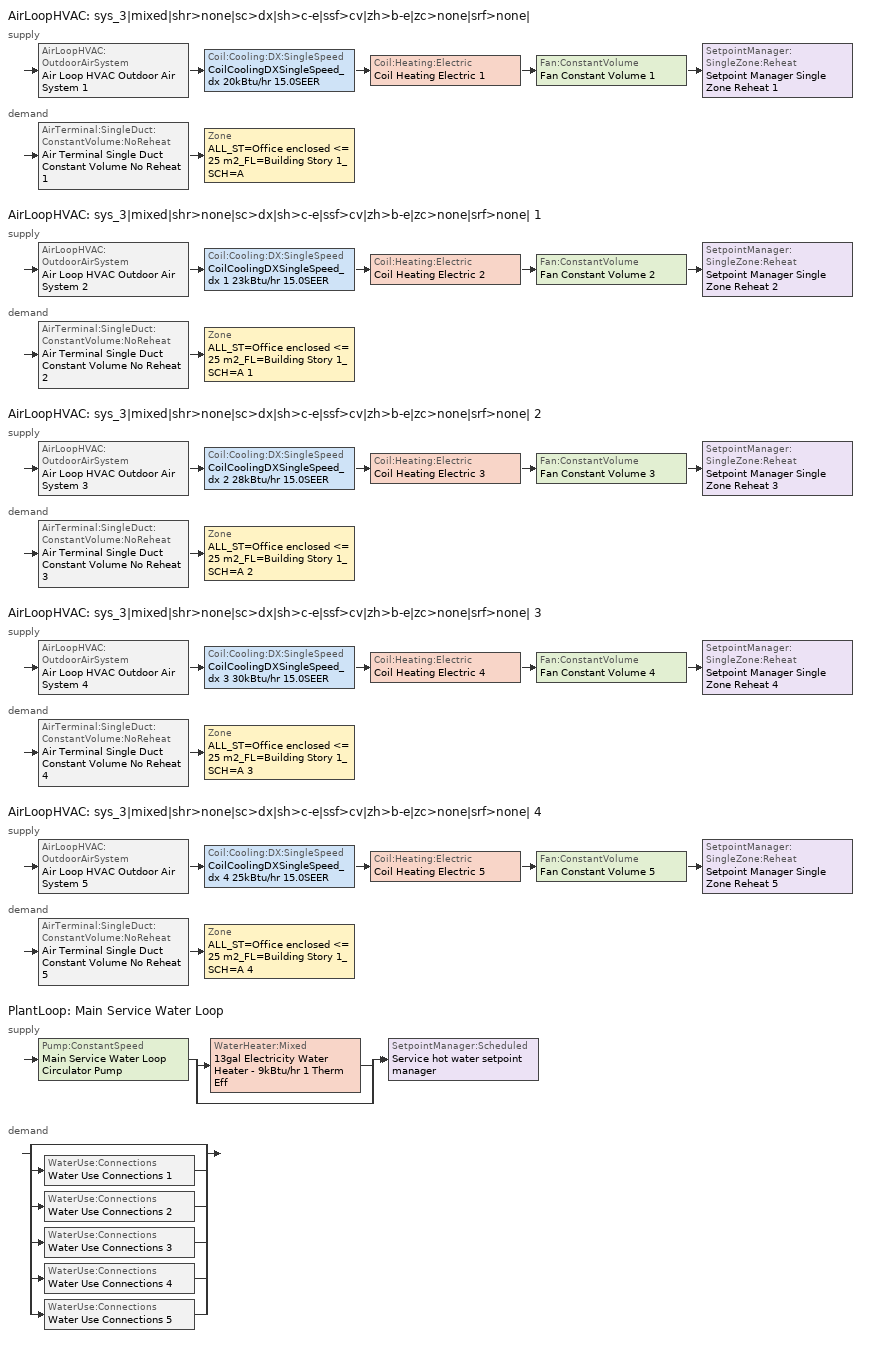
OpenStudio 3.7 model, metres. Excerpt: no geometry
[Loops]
AirLoopHVAC 'sys_3|mixed|shr>none|sc>dx|sh>c-e|ssf>cv|zh>b-e|zc>none|srf>none|'
 supply: AirLoopHVAC:OutdoorAirSystem 'Air Loop HVAC Outdoor Air System 1' > Coil:Cooling:DX:SingleSpeed 'CoilCoolingDXSingleSpeed_dx 20kBtu/hr 15.0SEER' > Coil:Heating:Electric 'Coil Heating Electric 1' > Fan:ConstantVolume 'Fan Constant Volume 1' > SetpointManager:SingleZone:Reheat 'Setpoint Manager Single Zone Reheat 1'
 demand: AirTerminal:SingleDuct:ConstantVolume:NoReheat 'Air Terminal Single Duct Constant Volume No Reheat 1' > Zone 'ALL_ST=Office enclosed <= 25 m2_FL=Building Story 1_SCH=A'
AirLoopHVAC 'sys_3|mixed|shr>none|sc>dx|sh>c-e|ssf>cv|zh>b-e|zc>none|srf>none| 1'
 supply: AirLoopHVAC:OutdoorAirSystem 'Air Loop HVAC Outdoor Air System 2' > Coil:Cooling:DX:SingleSpeed 'CoilCoolingDXSingleSpeed_dx 1 23kBtu/hr 15.0SEER' > Coil:Heating:Electric 'Coil Heating Electric 2' > Fan:ConstantVolume 'Fan Constant Volume 2' > SetpointManager:SingleZone:Reheat 'Setpoint Manager Single Zone Reheat 2'
 demand: AirTerminal:SingleDuct:ConstantVolume:NoReheat 'Air Terminal Single Duct Constant Volume No Reheat 2' > Zone 'ALL_ST=Office enclosed <= 25 m2_FL=Building Story 1_SCH=A 1'
AirLoopHVAC 'sys_3|mixed|shr>none|sc>dx|sh>c-e|ssf>cv|zh>b-e|zc>none|srf>none| 2'
 supply: AirLoopHVAC:OutdoorAirSystem 'Air Loop HVAC Outdoor Air System 3' > Coil:Cooling:DX:SingleSpeed 'CoilCoolingDXSingleSpeed_dx 2 28kBtu/hr 15.0SEER' > Coil:Heating:Electric 'Coil Heating Electric 3' > Fan:ConstantVolume 'Fan Constant Volume 3' > SetpointManager:SingleZone:Reheat 'Setpoint Manager Single Zone Reheat 3'
 demand: AirTerminal:SingleDuct:ConstantVolume:NoReheat 'Air Terminal Single Duct Constant Volume No Reheat 3' > Zone 'ALL_ST=Office enclosed <= 25 m2_FL=Building Story 1_SCH=A 2'
AirLoopHVAC 'sys_3|mixed|shr>none|sc>dx|sh>c-e|ssf>cv|zh>b-e|zc>none|srf>none| 3'
 supply: AirLoopHVAC:OutdoorAirSystem 'Air Loop HVAC Outdoor Air System 4' > Coil:Cooling:DX:SingleSpeed 'CoilCoolingDXSingleSpeed_dx 3 30kBtu/hr 15.0SEER' > Coil:Heating:Electric 'Coil Heating Electric 4' > Fan:ConstantVolume 'Fan Constant Volume 4' > SetpointManager:SingleZone:Reheat 'Setpoint Manager Single Zone Reheat 4'
 demand: AirTerminal:SingleDuct:ConstantVolume:NoReheat 'Air Terminal Single Duct Constant Volume No Reheat 4' > Zone 'ALL_ST=Office enclosed <= 25 m2_FL=Building Story 1_SCH=A 3'
AirLoopHVAC 'sys_3|mixed|shr>none|sc>dx|sh>c-e|ssf>cv|zh>b-e|zc>none|srf>none| 4'
 supply: AirLoopHVAC:OutdoorAirSystem 'Air Loop HVAC Outdoor Air System 5' > Coil:Cooling:DX:SingleSpeed 'CoilCoolingDXSingleSpeed_dx 4 25kBtu/hr 15.0SEER' > Coil:Heating:Electric 'Coil Heating Electric 5' > Fan:ConstantVolume 'Fan Constant Volume 5' > SetpointManager:SingleZone:Reheat 'Setpoint Manager Single Zone Reheat 5'
 demand: AirTerminal:SingleDuct:ConstantVolume:NoReheat 'Air Terminal Single Duct Constant Volume No Reheat 5' > Zone 'ALL_ST=Office enclosed <= 25 m2_FL=Building Story 1_SCH=A 4'
PlantLoop 'Main Service Water Loop'
 supply: Pump:ConstantSpeed 'Main Service Water Loop Circulator Pump' > split
  | WaterHeater:Mixed '13gal Electricity Water Heater - 9kBtu/hr 1 Therm Eff'
  | bypass
  join > SetpointManager:Scheduled 'Service hot water setpoint manager'
 demand: split
  | bypass
  | WaterUse:Connections 'Water Use Connections 1'
  | WaterUse:Connections 'Water Use Connections 2'
  | WaterUse:Connections 'Water Use Connections 3'
  | WaterUse:Connections 'Water Use Connections 4'
  | WaterUse:Connections 'Water Use Connections 5'
[Sizing:Zone] Zone Cooling Design Supply Air Temperature Input Method=TemperatureDifference; Zone Cooling Design Supply Air Temperature {C}=14; Zone Cooling Design Supply Air Temperature Difference {deltaC}=11; Zone Heating Design Supply Air Temperature Input Method=TemperatureDifference; Zone Heating Design Supply Air Temperature {C}=40; Zone Heating Design Supply Air Temperature Difference {deltaC}=21; Zone Cooling Design Supply Air Humidity Ratio {kg-H2O/kg-air}=0.0085; Zone Heating Design Supply Air Humidity Ratio {kg-H2O/kg-air}=0.008; Zone Heating Sizing Factor=1.3; Zone Cooling Sizing Factor=1.1; Cooling Design Air Flow Method=DesignDay; Heating Design Air Flow Method=DesignDay; Account for Dedicated Outdoor Air System=No; Dedicated Outdoor Air System Control Strategy=NeutralSupplyAir; Dedicated Outdoor Air Low Setpoint Temperature for Design {C}=autosize; Dedicated Outdoor Air High Setpoint Temperature for Design {C}=autosize; Zone Load Sizing Method=Sensible Load Only No Latent Load; Zone Latent Cooling Design Supply Air Humidity Ratio Input Method=HumidityRatioDifference; Zone Cooling Design Supply Air Humidity Ratio Difference {kgWater/kgDryAir}=0.005; Zone Latent Heating Design Supply Air Humidity Ratio Input Method=HumidityRatioDifference; Zone Humidification Design Supply Air Humidity Ratio Difference {kgWater/kgDryAir}=0.005
ALL_ST=Office enclosed <= 25 m2_FL=Building Story 1_SCH=A; ALL_ST=Office enclosed <= 25 m2_FL=Building Story 1_SCH=A 1; ALL_ST=Office enclosed <= 25 m2_FL=Building Story 1_SCH=A 2; ALL_ST=Office enclosed <= 25 m2_FL=Building Story 1_SCH=A 3; ALL_ST=Office enclosed <= 25 m2_FL=Building Story 1_SCH=A 4
[Zone equipment]
ALL_ST=Office enclosed <= 25 m2_FL=Building Story 1_SCH=A: Zone HVAC Baseboard Convective Electric 1, Air Terminal Single Duct Constant Volume No Reheat 1
ALL_ST=Office enclosed <= 25 m2_FL=Building Story 1_SCH=A 1: Zone HVAC Baseboard Convective Electric 2, Air Terminal Single Duct Constant Volume No Reheat 2
ALL_ST=Office enclosed <= 25 m2_FL=Building Story 1_SCH=A 2: Zone HVAC Baseboard Convective Electric 3, Air Terminal Single Duct Constant Volume No Reheat 3
ALL_ST=Office enclosed <= 25 m2_FL=Building Story 1_SCH=A 3: Zone HVAC Baseboard Convective Electric 4, Air Terminal Single Duct Constant Volume No Reheat 4
ALL_ST=Office enclosed <= 25 m2_FL=Building Story 1_SCH=A 4: Zone HVAC Baseboard Convective Electric 5, Air Terminal Single Duct Constant Volume No Reheat 5
[AirLoopHVAC] Design Supply Air Flow Rate {m3/s}=autosize; Design Return Air Flow Fraction of Supply Air Flow=1
Name | Availability Schedule
sys_3|mixed|shr>none|sc>dx|sh>c-e|ssf>cv|zh>b-e|zc>none|srf>none| | sys_3|mixed|shr>none|sc>dx|sh>c-e|ssf>cv|zh>b-e|zc>none|srf>none| Occ Sch
sys_3|mixed|shr>none|sc>dx|sh>c-e|ssf>cv|zh>b-e|zc>none|srf>none| 1 | sys_3|mixed|shr>none|sc>dx|sh>c-e|ssf>cv|zh>b-e|zc>none|srf>none| 1 Occ Sch
sys_3|mixed|shr>none|sc>dx|sh>c-e|ssf>cv|zh>b-e|zc>none|srf>none| 2 | sys_3|mixed|shr>none|sc>dx|sh>c-e|ssf>cv|zh>b-e|zc>none|srf>none| 2 Occ Sch
sys_3|mixed|shr>none|sc>dx|sh>c-e|ssf>cv|zh>b-e|zc>none|srf>none| 3 | sys_3|mixed|shr>none|sc>dx|sh>c-e|ssf>cv|zh>b-e|zc>none|srf>none| 3 Occ Sch
sys_3|mixed|shr>none|sc>dx|sh>c-e|ssf>cv|zh>b-e|zc>none|srf>none| 4 | sys_3|mixed|shr>none|sc>dx|sh>c-e|ssf>cv|zh>b-e|zc>none|srf>none| 4 Occ Sch
[Sizing:System] Type of Load to Size On=Sensible; Design Outdoor Air Flow Rate {m3/s}=Autosize; Central Heating Maximum System Air Flow Ratio=1; Preheat Design Temperature {C}=7; Preheat Design Humidity Ratio {kg-H2O/kg-Air}=0.008; Precool Design Temperature {C}=13; Precool Design Humidity Ratio {kg-H2O/kg-Air}=0.008; Central Cooling Design Supply Air Temperature {C}=13; Central Heating Design Supply Air Temperature {C}=43; Sizing Option=NonCoincident; 100% Outdoor Air in Cooling=No; 100% Outdoor Air in Heating=No; Central Cooling Design Supply Air Humidity Ratio {kg-H2O/kg-Air}=0.0085; Central Heating Design Supply Air Humidity Ratio {kg-H2O/kg-Air}=0.008; Cooling Design Air Flow Method=DesignDay; Cooling Design Air Flow Rate {m3/s}=0; Heating Design Air Flow Method=DesignDay; Heating Design Air Flow Rate {m3/s}=0; System Outdoor Air Method=ZoneSum; Zone Maximum Outdoor Air Fraction=1; Cooling Supply Air Flow Rate Per Floor Area {m3/s-m2}=0.00996765; Cooling Fraction of Autosized Cooling Supply Air Flow Rate=1; Cooling Supply Air Flow Rate Per Unit Cooling Capacity {m3/s-W}=3.94755e-05; Heating Supply Air Flow Rate Per Floor Area {m3/s-m2}=0.00996765; Heating Fraction of Autosized Heating Supply Air Flow Rate=1; Heating Fraction of Autosized Cooling Supply Air Flow Rate=1; Heating Supply Air Flow Rate Per Unit Heating Capacity {m3/s-W}=3.15882e-05; Cooling Design Capacity Method=CoolingDesignCapacity; Cooling Design Capacity {W}=autosize; Cooling Design Capacity Per Floor Area {W/m2}=234.7; Fraction of Autosized Cooling Design Capacity=1; Heating Design Capacity Method=HeatingDesignCapacity; Heating Design Capacity {W}=autosize; Heating Design Capacity Per Floor Area {W/m2}=157; Fraction of Autosized Heating Design Capacity=1; Central Cooling Capacity Control Method=OnOff; Occupant Diversity=autosize
sys_3|mixed|shr>none|sc>dx|sh>c-e|ssf>cv|zh>b-e|zc>none|srf>none|; sys_3|mixed|shr>none|sc>dx|sh>c-e|ssf>cv|zh>b-e|zc>none|srf>none| 1; sys_3|mixed|shr>none|sc>dx|sh>c-e|ssf>cv|zh>b-e|zc>none|srf>none| 2; sys_3|mixed|shr>none|sc>dx|sh>c-e|ssf>cv|zh>b-e|zc>none|srf>none| 3; sys_3|mixed|shr>none|sc>dx|sh>c-e|ssf>cv|zh>b-e|zc>none|srf>none| 4
[Fan:ConstantVolume] Availability Schedule=Always On Discrete; Fan Total Efficiency=0.39975; Pressure Rise {Pa}=640; Maximum Flow Rate {m3/s}=AutoSize; Motor Efficiency=0.615
Fan Constant Volume 1; Fan Constant Volume 2; Fan Constant Volume 3; Fan Constant Volume 4; Fan Constant Volume 5
[Coil:Cooling:DX:SingleSpeed] Availability Schedule=Always On Discrete; Rated Total Cooling Capacity {W}=autosize; Rated Sensible Heat Ratio=autosize; Rated COP {W/W}=3.984; Rated Air Flow Rate {m3/s}=autosize; Rated Evaporator Fan Power Per Volume Flow Rate 2017 {W/(m3/s)}=773.3; Rated Evaporator Fan Power Per Volume Flow Rate 2023 {W/(m3/s)}=934.4; Total Cooling Capacity Function of Temperature Curve=DXCOOL-NECB2011-REF-CAPFT; Total Cooling Capacity Function of Flow Fraction Curve=DXCOOL-NECB2011-REF-CAPFFLOW; Energy Input Ratio Function of Temperature Curve=DXCOOL-NECB2011-REF-COOLEIRFT; Energy Input Ratio Function of Flow Fraction Curve=DXCOOL-NECB2011-REF-COOLEIRFFLOW; Part Load Fraction Correlation Curve=DXCOOL-NECB2011-REF-COOLPLFFPLR; Minimum Outdoor Dry-Bulb Temperature for Compressor Operation {C}=-25; Nominal Time for Condensate Removal to Begin {s}=0; Ratio of Initial Moisture Evaporation Rate and Steady State Latent Capacity=0; Maximum Cycling Rate {cycles/hr}=0; Latent Capacity Time Constant {s}=0; Condenser Type=AirCooled; Evaporative Condenser Effectiveness=0.9; Evaporative Condenser Air Flow Rate {m3/s}=autosize; Evaporative Condenser Pump Rated Power Consumption {W}=autosize; Crankcase Heater Capacity {W}=0; Maximum Outdoor Dry-Bulb Temperature for Crankcase Heater Operation {C}=10; Basin Heater Capacity {W/K}=0; Basin Heater Setpoint Temperature {C}=2
CoilCoolingDXSingleSpeed_dx 20kBtu/hr 15.0SEER; CoilCoolingDXSingleSpeed_dx 1 23kBtu/hr 15.0SEER; CoilCoolingDXSingleSpeed_dx 2 28kBtu/hr 15.0SEER; CoilCoolingDXSingleSpeed_dx 3 30kBtu/hr 15.0SEER; CoilCoolingDXSingleSpeed_dx 4 25kBtu/hr 15.0SEER
[Coil:Heating:Electric] Availability Schedule=Always On Discrete
Coil Heating Electric 1; Coil Heating Electric 2; Coil Heating Electric 3; Coil Heating Electric 4; Coil Heating Electric 5
[Controller:OutdoorAir] Minimum Outdoor Air Flow Rate {m3/s}=autosize; Maximum Outdoor Air Flow Rate {m3/s}=Autosize; Economizer Control Type=NoEconomizer; Economizer Control Action Type=ModulateFlow; Economizer Maximum Limit Dry-Bulb Temperature {C}=28; Economizer Maximum Limit Enthalpy {J/kg}=64000; Economizer Minimum Limit Dry-Bulb Temperature {C}=-100; Lockout Type=NoLockout; Minimum Limit Type=FixedMinimum; High Humidity Control=No; Heat Recovery Bypass Control Type=BypassWhenOAFlowGreaterThanMinimum; Economizer Operation Staging=InterlockedWithMechanicalCooling
Name | Minimum Outdoor Air Schedule | Controller Mechanical Ventilation
Controller Outdoor Air 1 | sys_3|mixed|shr>none|sc>dx|sh>c-e|ssf>cv|zh>b-e|zc>none|srf>none| Occ Sch | Controller Mechanical Ventilation 1
Controller Outdoor Air 2 | sys_3|mixed|shr>none|sc>dx|sh>c-e|ssf>cv|zh>b-e|zc>none|srf>none| 1 Occ Sch | Controller Mechanical Ventilation 2
Controller Outdoor Air 3 | sys_3|mixed|shr>none|sc>dx|sh>c-e|ssf>cv|zh>b-e|zc>none|srf>none| 2 Occ Sch | Controller Mechanical Ventilation 3
Controller Outdoor Air 4 | sys_3|mixed|shr>none|sc>dx|sh>c-e|ssf>cv|zh>b-e|zc>none|srf>none| 3 Occ Sch | Controller Mechanical Ventilation 4
Controller Outdoor Air 5 | sys_3|mixed|shr>none|sc>dx|sh>c-e|ssf>cv|zh>b-e|zc>none|srf>none| 4 Occ Sch | Controller Mechanical Ventilation 5
[Controller:MechanicalVentilation] Availability Schedule=Always On Discrete; System Outdoor Air Method=ZoneSum
Controller Mechanical Ventilation 1; Controller Mechanical Ventilation 2; Controller Mechanical Ventilation 3; Controller Mechanical Ventilation 4; Controller Mechanical Ventilation 5
[AirLoopHVAC:OutdoorAirSystem]
Name | Controller
Air Loop HVAC Outdoor Air System 1 | Controller Outdoor Air 1
Air Loop HVAC Outdoor Air System 2 | Controller Outdoor Air 2
Air Loop HVAC Outdoor Air System 3 | Controller Outdoor Air 3
Air Loop HVAC Outdoor Air System 4 | Controller Outdoor Air 4
Air Loop HVAC Outdoor Air System 5 | Controller Outdoor Air 5
[SetpointManager:SingleZone:Reheat] Minimum Supply Air Temperature {C}=13; Maximum Supply Air Temperature {C}=43
Name | Control Zone | Setpoint Node or NodeList
Setpoint Manager Single Zone Reheat 1 | ALL_ST=Office enclosed <= 25 m2_FL=Building Story 1_SCH=A | sys_3|mixed|shr>none|sc>dx|sh>c-e|ssf>cv|zh>b-e|zc>none|srf>none| Supply Outlet Node
Setpoint Manager Single Zone Reheat 2 | ALL_ST=Office enclosed <= 25 m2_FL=Building Story 1_SCH=A 1 | sys_3|mixed|shr>none|sc>dx|sh>c-e|ssf>cv|zh>b-e|zc>none|srf>none| 1 Supply Outlet Node
Setpoint Manager Single Zone Reheat 3 | ALL_ST=Office enclosed <= 25 m2_FL=Building Story 1_SCH=A 2 | sys_3|mixed|shr>none|sc>dx|sh>c-e|ssf>cv|zh>b-e|zc>none|srf>none| 2 Supply Outlet Node
Setpoint Manager Single Zone Reheat 4 | ALL_ST=Office enclosed <= 25 m2_FL=Building Story 1_SCH=A 3 | sys_3|mixed|shr>none|sc>dx|sh>c-e|ssf>cv|zh>b-e|zc>none|srf>none| 3 Supply Outlet Node
Setpoint Manager Single Zone Reheat 5 | ALL_ST=Office enclosed <= 25 m2_FL=Building Story 1_SCH=A 4 | sys_3|mixed|shr>none|sc>dx|sh>c-e|ssf>cv|zh>b-e|zc>none|srf>none| 4 Supply Outlet Node
[ZoneHVAC:Baseboard:Convective:Electric] Availability Schedule=Always On Discrete; Nominal Capacity {W}=autosize; Efficiency=1
Zone HVAC Baseboard Convective Electric 1; Zone HVAC Baseboard Convective Electric 2; Zone HVAC Baseboard Convective Electric 3; Zone HVAC Baseboard Convective Electric 4; Zone HVAC Baseboard Convective Electric 5
[AirTerminal:SingleDuct:ConstantVolume:NoReheat] Availability Schedule=Always On Discrete; Maximum Air Flow Rate {m3/s}=AutoSize
Air Terminal Single Duct Constant Volume No Reheat 1; Air Terminal Single Duct Constant Volume No Reheat 2; Air Terminal Single Duct Constant Volume No Reheat 3; Air Terminal Single Duct Constant Volume No Reheat 4; Air Terminal Single Duct Constant Volume No Reheat 5
[PlantLoop]
Main Service Water Loop: Glycol Concentration=0; Maximum Loop Temperature {C}=60; Minimum Loop Temperature {C}=10; Plant Loop Volume {m3}=Autocalculate; Load Distribution Scheme=Optimal
[Sizing:Plant]
Main Service Water Loop: Loop Type=Heating; Design Loop Exit Temperature {C}=60; Loop Design Temperature Difference {deltaC}=5; Sizing Option=NonCoincident; Zone Timesteps in Averaging Window=1; Coincident Sizing Factor Mode=None
[SetpointManager:Scheduled]
Service hot water setpoint manager: Control Variable=Temperature; Schedule=Service Water Loop Temp - 140F; Setpoint Node or NodeList=Main Service Water Loop Supply Outlet Node
[Pump:ConstantSpeed]
Main Service Water Loop Circulator Pump: Rated Flow Rate {m3/s}=autosize; Rated Pump Head {Pa}=683667; Rated Power Consumption {W}=autosize; Motor Efficiency=0.7; Fraction of Motor Inefficiencies to Fluid Stream=0; Pump Control Type=Intermittent; Design Power Sizing Method=PowerPerFlowPerPressure; Design Electric Power per Unit Flow Rate {W/(m3/s)}=348701.1; Design Shaft Power per Unit Flow Rate per Unit Head {W-s/m3-Pa}=1.28205
[WaterHeater:Mixed]
13gal Electricity Water Heater - 9kBtu/hr 1 Therm Eff: Tank Volume {m3}=0.0483791; Setpoint Temperature Schedule=Service Water Loop Temp - 140F; Deadband Temperature Difference {deltaC}=2; Maximum Temperature Limit {C}=60; Heater Control Type=Cycle; Heater Maximum Capacity {W}=2527.81; Heater Fuel Type=Electricity; Heater Thermal Efficiency=1; Off Cycle Parasitic Fuel Consumption Rate {W}=12.8625; Off Cycle Parasitic Fuel Type=Electricity; Off Cycle Parasitic Heat Fraction to Tank=0.8; On Cycle Parasitic Fuel Consumption Rate {W}=12.8625; On Cycle Parasitic Fuel Type=Electricity; On Cycle Parasitic Heat Fraction to Tank=0; Ambient Temperature Indicator=Schedule; Ambient Temperature Schedule=Water Heater Ambient Temp Schedule 70.0F; Off Cycle Loss Coefficient to Ambient Temperature {W/K}=1.27738; On Cycle Loss Coefficient to Ambient Temperature {W/K}=1.27738; Use Side Effectiveness=1; Source Side Effectiveness=1; Use Side Design Flow Rate {m3/s}=autosize; Source Side Design Flow Rate {m3/s}=autosize; Indirect Water Heating Recovery Time {hr}=1.5; Source Side Flow Control Mode=IndirectHeatPrimarySetpoint
[WaterHeater:Sizing]
13gal Electricity Water Heater - 9kBtu/hr 1 Therm Eff: Design Mode=PeakDraw; Time Storage Can Meet Peak Draw {hr}=0.538503; Time for Tank Recovery {hr}=0; Nominal Tank Volume for Autosizing Plant Connections {m3}=1
[WaterUse:Connections] Drain Water Heat Exchanger Type=None; Drain Water Heat Exchanger Destination=Plant
Name | Water Use Equipment Name 1
Water Use Connections 1 | Core_zn Service Water Use 0.06gal/min
Water Use Connections 2 | Perimeter_zn_1 Service Water Use 0.04gal/min
Water Use Connections 3 | Perimeter_zn_2 Service Water Use 0.03gal/min
Water Use Connections 4 | Perimeter_zn_3 Service Water Use 0.04gal/min
Water Use Connections 5 | Perimeter_zn_4 Service Water Use 0.03gal/min
[WaterUse:Equipment:Definition]
Name | Peak Flow Rate {m3/s} | Target Temperature Schedule | Sensible Fraction Schedule | Latent Fraction Schedule
Core_zn Service Water Use Def 0.06gal/min | 3.57689e-06 | Schedule Ruleset 5 | Schedule Ruleset 3 | Schedule Ruleset 4
Perimeter_zn_1 Service Water Use Def 0.04gal/min | 2.71152e-06 | Schedule Ruleset 8 | Schedule Ruleset 6 | Schedule Ruleset 7
Perimeter_zn_2 Service Water Use Def 0.03gal/min | 1.60851e-06 | Schedule Ruleset 11 | Schedule Ruleset 9 | Schedule Ruleset 10
Perimeter_zn_3 Service Water Use Def 0.04gal/min | 2.71152e-06 | Schedule Ruleset 14 | Schedule Ruleset 12 | Schedule Ruleset 13
Perimeter_zn_4 Service Water Use Def 0.03gal/min | 1.60851e-06 | Schedule Ruleset 17 | Schedule Ruleset 15 | Schedule Ruleset 16
[WaterUse:Equipment] Flow Rate Fraction Schedule=NECB-A-Service Water Heating
Name | Water Use Equipment Definition | Space
Core_zn Service Water Use 0.06gal/min | Core_zn Service Water Use Def 0.06gal/min | Core_ZN
Perimeter_zn_1 Service Water Use 0.04gal/min | Perimeter_zn_1 Service Water Use Def 0.04gal/min | Perimeter_ZN_1
Perimeter_zn_2 Service Water Use 0.03gal/min | Perimeter_zn_2 Service Water Use Def 0.03gal/min | Perimeter_ZN_2
Perimeter_zn_3 Service Water Use 0.04gal/min | Perimeter_zn_3 Service Water Use Def 0.04gal/min | Perimeter_ZN_3
Perimeter_zn_4 Service Water Use 0.03gal/min | Perimeter_zn_4 Service Water Use Def 0.03gal/min | Perimeter_ZN_4
[Schedule:Ruleset]
Name | Default Day Schedule | Summer Design Day Schedule | Winter Design Day Schedule
Service Water Loop Temp - 140F | Service Water Loop Temp - 140F Default
Water Heater Ambient Temp Schedule 70.0F | Water Heater Ambient Temp Schedule 70.0F Default
Schedule Ruleset 3 | Schedule Day 5
Schedule Ruleset 4 | Schedule Day 6
Schedule Ruleset 5 | Schedule Day 7
NECB-A-Service Water Heating | NECB-A-Service Water Heating Default
Schedule Ruleset 6 | Schedule Day 8
Schedule Ruleset 7 | Schedule Day 9
Schedule Ruleset 8 | Schedule Day 10
Schedule Ruleset 9 | Schedule Day 11
Schedule Ruleset 10 | Schedule Day 12
Schedule Ruleset 11 | Schedule Day 13
Schedule Ruleset 12 | Schedule Day 14
Schedule Ruleset 13 | Schedule Day 15
Schedule Ruleset 14 | Schedule Day 16
Schedule Ruleset 15 | Schedule Day 17
Schedule Ruleset 16 | Schedule Day 18
Schedule Ruleset 17 | Schedule Day 19
sys_3|mixed|shr>none|sc>dx|sh>c-e|ssf>cv|zh>b-e|zc>none|srf>none| Occ Sch | sys_3|mixed|shr>none|sc>dx|sh>c-e|ssf>cv|zh>b-e|zc>none|srf>none| Occ Sch Default | sys_3|mixed|shr>none|sc>dx|sh>c-e|ssf>cv|zh>b-e|zc>none|srf>none| Occ Sch Summer Design Day | sys_3|mixed|shr>none|sc>dx|sh>c-e|ssf>cv|zh>b-e|zc>none|srf>none| Occ Sch Winter Design Day
sys_3|mixed|shr>none|sc>dx|sh>c-e|ssf>cv|zh>b-e|zc>none|srf>none| 1 Occ Sch | sys_3|mixed|shr>none|sc>dx|sh>c-e|ssf>cv|zh>b-e|zc>none|srf>none| 1 Occ Sch Default | sys_3|mixed|shr>none|sc>dx|sh>c-e|ssf>cv|zh>b-e|zc>none|srf>none| 1 Occ Sch Summer Design Day | sys_3|mixed|shr>none|sc>dx|sh>c-e|ssf>cv|zh>b-e|zc>none|srf>none| 1 Occ Sch Winter Design Day
sys_3|mixed|shr>none|sc>dx|sh>c-e|ssf>cv|zh>b-e|zc>none|srf>none| 2 Occ Sch | sys_3|mixed|shr>none|sc>dx|sh>c-e|ssf>cv|zh>b-e|zc>none|srf>none| 2 Occ Sch Default | sys_3|mixed|shr>none|sc>dx|sh>c-e|ssf>cv|zh>b-e|zc>none|srf>none| 2 Occ Sch Summer Design Day | sys_3|mixed|shr>none|sc>dx|sh>c-e|ssf>cv|zh>b-e|zc>none|srf>none| 2 Occ Sch Winter Design Day
sys_3|mixed|shr>none|sc>dx|sh>c-e|ssf>cv|zh>b-e|zc>none|srf>none| 3 Occ Sch | sys_3|mixed|shr>none|sc>dx|sh>c-e|ssf>cv|zh>b-e|zc>none|srf>none| 3 Occ Sch Default | sys_3|mixed|shr>none|sc>dx|sh>c-e|ssf>cv|zh>b-e|zc>none|srf>none| 3 Occ Sch Summer Design Day | sys_3|mixed|shr>none|sc>dx|sh>c-e|ssf>cv|zh>b-e|zc>none|srf>none| 3 Occ Sch Winter Design Day
sys_3|mixed|shr>none|sc>dx|sh>c-e|ssf>cv|zh>b-e|zc>none|srf>none| 4 Occ Sch | sys_3|mixed|shr>none|sc>dx|sh>c-e|ssf>cv|zh>b-e|zc>none|srf>none| 4 Occ Sch Default | sys_3|mixed|shr>none|sc>dx|sh>c-e|ssf>cv|zh>b-e|zc>none|srf>none| 4 Occ Sch Summer Design Day | sys_3|mixed|shr>none|sc>dx|sh>c-e|ssf>cv|zh>b-e|zc>none|srf>none| 4 Occ Sch Winter Design Day
[Schedule:Day]
Service Water Loop Temp - 140F Default; Schedule Day 7; Schedule Day 10; Schedule Day 13; Schedule Day 16; Schedule Day 19: 24, 0, 60
Water Heater Ambient Temp Schedule 70.0F Default: 24, 0, 21.1111
Schedule Day 5; Schedule Day 8; Schedule Day 11; Schedule Day 14; Schedule Day 17: 24, 0, 0.2
Schedule Day 6; Schedule Day 9; Schedule Day 12; Schedule Day 15; Schedule Day 18: 24, 0, 0.05
NECB-A-Service Water Heating Default; NECB-A-Service Water Heating Default|Wkdy Day: No, 7, 0, 0.05, 8, 0, 0.1, 10, 0, 0.5, 16, 0, 0.9, 17, 0, 0.7, 18, 0, 0.5, 19, 0, 0.3, 22, 0, 0.2, 24, 0, 0.05
NECB-A-Service Water Heating Sat Day; NECB-A-Service Water Heating Sun|Hol Day: No, 24, 0, 0.05
sys_3|mixed|shr>none|sc>dx|sh>c-e|ssf>cv|zh>b-e|zc>none|srf>none| Occ Sch Default; sys_3|mixed|shr>none|sc>dx|sh>c-e|ssf>cv|zh>b-e|zc>none|srf>none| 1 Occ Sch Default; sys_3|mixed|shr>none|sc>dx|sh>c-e|ssf>cv|zh>b-e|zc>none|srf>none| 2 Occ Sch Default; sys_3|mixed|shr>none|sc>dx|sh>c-e|ssf>cv|zh>b-e|zc>none|srf>none| 3 Occ Sch Default; sys_3|mixed|shr>none|sc>dx|sh>c-e|ssf>cv|zh>b-e|zc>none|srf>none| 4 Occ Sch Default: 8, 0, 0, 19, 0, 1, 24, 0, 0
sys_3|mixed|shr>none|sc>dx|sh>c-e|ssf>cv|zh>b-e|zc>none|srf>none| Occ Sch Winter Design Day; sys_3|mixed|shr>none|sc>dx|sh>c-e|ssf>cv|zh>b-e|zc>none|srf>none| Occ Sch Summer Design Day; sys_3|mixed|shr>none|sc>dx|sh>c-e|ssf>cv|zh>b-e|zc>none|srf>none| 1 Occ Sch Winter Design Day; sys_3|mixed|shr>none|sc>dx|sh>c-e|ssf>cv|zh>b-e|zc>none|srf>none| 1 Occ Sch Summer Design Day; sys_3|mixed|shr>none|sc>dx|sh>c-e|ssf>cv|zh>b-e|zc>none|srf>none| 2 Occ Sch Winter Design Day; sys_3|mixed|shr>none|sc>dx|sh>c-e|ssf>cv|zh>b-e|zc>none|srf>none| 2 Occ Sch Summer Design Day; sys_3|mixed|shr>none|sc>dx|sh>c-e|ssf>cv|zh>b-e|zc>none|srf>none| 3 Occ Sch Winter Design Day; sys_3|mixed|shr>none|sc>dx|sh>c-e|ssf>cv|zh>b-e|zc>none|srf>none| 3 Occ Sch Summer Design Day; sys_3|mixed|shr>none|sc>dx|sh>c-e|ssf>cv|zh>b-e|zc>none|srf>none| 4 Occ Sch Winter Design Day; sys_3|mixed|shr>none|sc>dx|sh>c-e|ssf>cv|zh>b-e|zc>none|srf>none| 4 Occ Sch Summer Design Day: 24, 0, 1
Schedule Day 20; Schedule Day 21; Schedule Day 22; Schedule Day 23; Schedule Day 24: 24, 0, 0
[Schedule:Rule] Date Specification Type=DateRange; Start Month=1; Start Day=1; End Month=12; End Day=31
Name | Schedule Ruleset | Rule Order | Day Schedule | Apply Monday | Apply Tuesday | Apply Wednesday | Apply Thursday | Apply Friday | Apply Saturday | Apply Sunday
Schedule Rule 17 | NECB-A-Service Water Heating | 2 | NECB-A-Service Water Heating Default|Wkdy Day | Yes | Yes | Yes | Yes | Yes
Schedule Rule 18 | NECB-A-Service Water Heating | 1 | NECB-A-Service Water Heating Sat Day |  |  |  |  |  | Yes
Schedule Rule 19 | NECB-A-Service Water Heating | 0 | NECB-A-Service Water Heating Sun|Hol Day |  |  |  |  |  |  | Yes
Schedule Rule 20 | sys_3|mixed|shr>none|sc>dx|sh>c-e|ssf>cv|zh>b-e|zc>none|srf>none| Occ Sch | 0 | Schedule Day 20 |  |  |  |  |  | Yes | Yes
Schedule Rule 21 | sys_3|mixed|shr>none|sc>dx|sh>c-e|ssf>cv|zh>b-e|zc>none|srf>none| 1 Occ Sch | 0 | Schedule Day 21 |  |  |  |  |  | Yes | Yes
Schedule Rule 22 | sys_3|mixed|shr>none|sc>dx|sh>c-e|ssf>cv|zh>b-e|zc>none|srf>none| 2 Occ Sch | 0 | Schedule Day 22 |  |  |  |  |  | Yes | Yes
Schedule Rule 23 | sys_3|mixed|shr>none|sc>dx|sh>c-e|ssf>cv|zh>b-e|zc>none|srf>none| 3 Occ Sch | 0 | Schedule Day 23 |  |  |  |  |  | Yes | Yes
Schedule Rule 24 | sys_3|mixed|shr>none|sc>dx|sh>c-e|ssf>cv|zh>b-e|zc>none|srf>none| 4 Occ Sch | 0 | Schedule Day 24 |  |  |  |  |  | Yes | Yes
[Schedule:Constant]
Always On Discrete: Value=1
[Curve:Biquadratic] Minimum Value of x=13; Maximum Value of x=24; Minimum Value of y=24; Maximum Value of y=46
Name | Coefficient1 Constant | Coefficient2 x | Coefficient3 x**2 | Coefficient4 y | Coefficient5 y**2 | Coefficient6 x*y
DXCOOL-NECB2011-REF-CAPFT | 0.867905 | 0.0142459 | 0.00055436 | -0.0075575 | 3.3e-05 | -0.0001918
DXCOOL-NECB2011-REF-COOLEIRFT | 0.114171 | 0.0281822 | -0.0004199 | 0.0214108 | 0.000161028 | -0.000679104
[Curve:Quadratic] Minimum Value of x=0.5; Maximum Value of x=1.5
Name | Coefficient1 Constant | Coefficient2 x | Coefficient3 x**2
DXCOOL-NECB2011-REF-CAPFFLOW | 0.8 | 0.2 | 0
DXCOOL-NECB2011-REF-COOLEIRFFLOW | 1.1552 | -0.1808 | 0.0256
[Curve:Cubic]
DXCOOL-NECB2011-REF-COOLPLFFPLR: Coefficient1 Constant=0.0277; Coefficient2 x=4.9151; Coefficient3 x**2=-8.184; Coefficient4 x**3=4.2702; Minimum Value of x=0.7; Maximum Value of x=1
